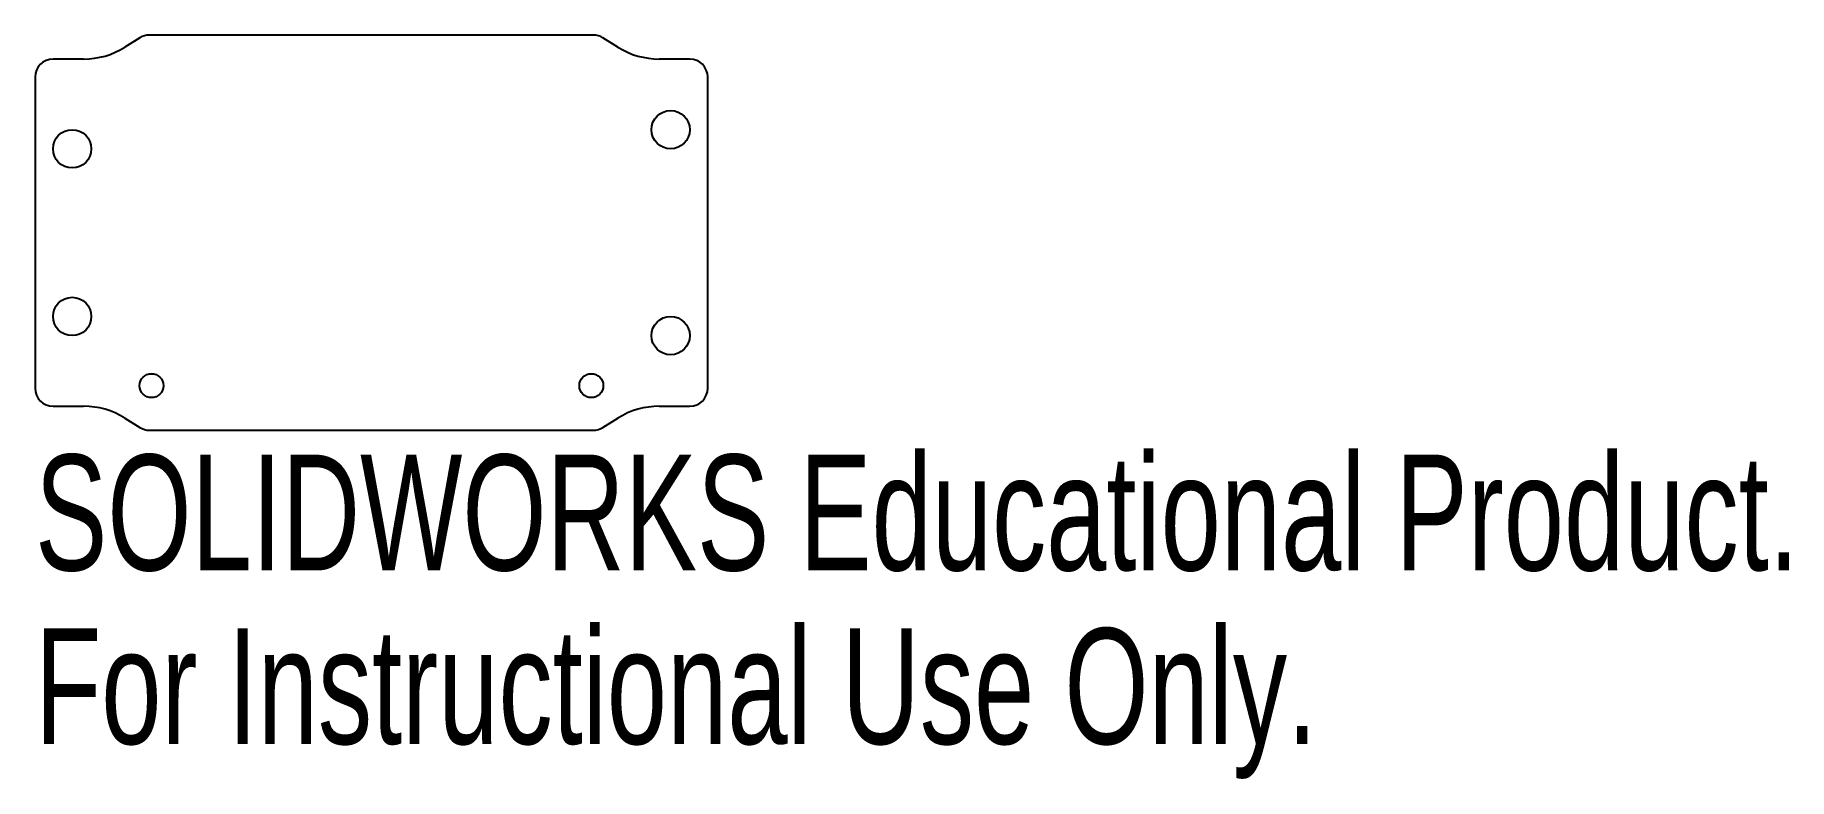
# Model space of a CAD drawing. Header units: millimetres. Extents: x -14.1 to 59.2, y -64.9 to -33.9.
import ezdxf

# ---------------------------------------------------------------- set-up
doc = ezdxf.new("R2010")
doc.units = ezdxf.units.MM
doc.styles.add('SLDTEXTSTYLE0', font='TXT', dxfattribs={"width": 0.7})

msp = doc.modelspace()

# ---------------------------------------------------------------- linework, layer by layer
at = {"color": 7, "linetype": 'Continuous', "lineweight": 25}
for p, q in [((-9.674, -33.974), (-10.301, -34.366)), ((9.276, -33.86), (-9.276, -33.86)), ((10.301, -34.366), (9.674, -33.974)), ((-12.024, -34.86), (-13.3, -34.86)), ((13.3, -34.86), (12.024, -34.86)), ((-14.05, -35.61), (-14.05, -48.61)), ((14.05, -48.61), (14.05, -35.61)), ((-13.3, -49.36), (-12.024, -49.36)), ((12.024, -49.36), (13.3, -49.36)), ((-10.301, -49.854), (-9.674, -50.246)), ((-9.276, -50.36), (9.276, -50.36)), ((9.674, -50.246), (10.301, -49.854))]:
    msp.add_line(p, q, dxfattribs=at)
for centre, radius in [((12.5, -37.81), 0.8), ((-12.5, -38.61), 0.8), ((-12.5, -45.61), 0.8), ((12.5, -46.41), 0.8), ((-9.187, -48.5), 0.5), ((9.188, -48.5), 0.5)]:
    msp.add_circle(centre, radius, dxfattribs=at)
for centre, radius, start, end in [((-12.024, -31.61), 3.25, 270, 302.00538), ((-9.276, -34.61), 0.75, 90, 122.00538), ((9.276, -34.61), 0.75, 57.99462, 90), ((12.024, -31.61), 3.25, 237.99462, 270), ((-13.3, -35.61), 0.75, 90, 180), ((13.3, -35.61), 0.75, 0, 90), ((-13.3, -48.61), 0.75, 180, 270), ((13.3, -48.61), 0.75, 270, 0), ((-12.024, -52.61), 3.25, 57.99462, 90), ((12.024, -52.61), 3.25, 90, 122.00538), ((-9.276, -49.61), 0.75, 237.99462, 270), ((9.276, -49.61), 0.75, 270, 302.00538)]:
    msp.add_arc(centre, radius, start, end, dxfattribs=at)

# ---------------------------------------------------------------- texts
at = {"color": 7, "linetype": 'Continuous', "char_height": 4.83362, "attachment_point": 1, "style": 'SLDTEXTSTYLE0'}
for s, insert in [('SOLIDWORKS Educational Product.', (-14.05, -51.38)), ('For Instructional Use Only.', (-14.05, -58.63))]:
    msp.add_mtext(s, dxfattribs=dict(at, insert=insert))

doc.saveas('drawing.dxf')
